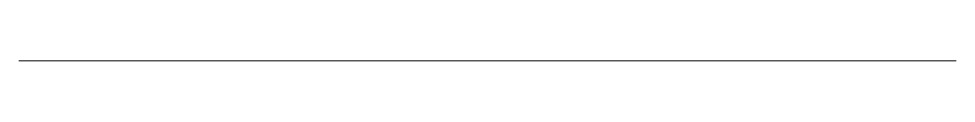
# Paper-space layout '布局3' of a CAD drawing. Header units: millimetres. Extents: x 2.39 to 3.62, y 5.79 to 5.79.
import ezdxf

# ---------------------------------------------------------------- set-up
doc = ezdxf.new("R2010")
doc.units = ezdxf.units.MM
doc.layers.add('图纸改动标记', color=2, linetype='Continuous', lineweight=18)

psp = doc.layouts.new('布局3')

# ---------------------------------------------------------------- linework, layer by layer
at = {"layer": '图纸改动标记', "color": 3, "linetype": 'ByBlock', "lineweight": 0, "ltscale": 2}
psp.add_line((2.3922, 5.793), (3.6215, 5.793), dxfattribs=at)

doc.saveas('drawing.dxf')
